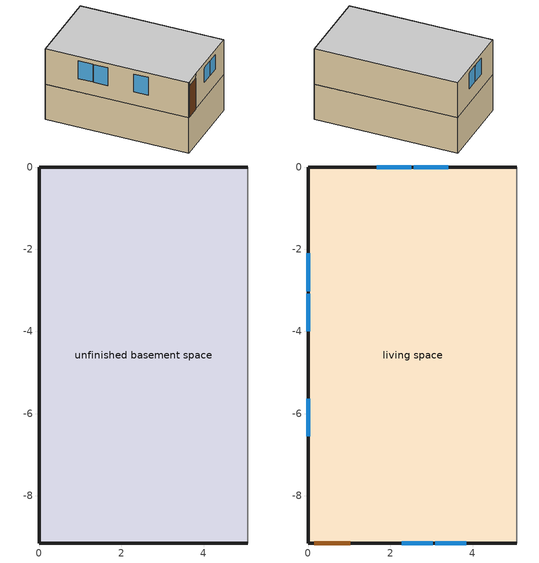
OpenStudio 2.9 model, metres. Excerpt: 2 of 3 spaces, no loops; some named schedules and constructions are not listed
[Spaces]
unfinished basement space
 floor foundation (FloorFndGrndUnfinB): 0,-9.14 0,0 5.08,0 5.08,-9.14 z-2.44
 wall foundation (WallFndGrndUnfinB): 5.08,0 0,0 0,-9.14 5.08,-9.14 z-2.44:0
 wall adiabatic (WallFndGrndUnfinB Reversed): 5.08,-9.14 5.08,0 z-2.44:0
 roof outside (FloorUnfinBInsFin): 5.08,-9.14 5.08,0 0,0 0,-9.14 z0
living space
 floor adiabatic (FloorUnfinBInsFin Reversed): 0,-9.14 0,0 5.08,0 5.08,-9.14 z0
 wall outside (WallExtInsFin): 5.08,0 0,0 0,-9.14 0.13,-9.14 1.05,-9.14 5.08,-9.14 z0:2.44
 wall adiabatic (WallIntFinUninsFin Reversed): 5.08,-9.14 5.08,0 z0:2.44
 window (WindowConstruction): 2.28,-9.14 3.03,-9.14 / 3.09,-9.14 3.85,-9.14 z1.13:2.13; 3.41,0 2.57,0 / 2.51,0 1.67,0 z1.02:2.13; 0,-2.1 0,-3.02 / 0,-3.08 0,-3.99 / 0,-5.64 0,-6.55 z0.91:2.13
 door (Door): 0.15,-9.14 1.02,-9.14 z0:2.13
 ceiling adiabatic (SurfaceTypeRoofAdiabatic Reversed): 5.08,-9.14 5.08,0 0,0 0,-9.14 z2.44
[Schedule:Day]
res occupants schedule allday1; res occupants schedule allday2; res occupants schedule allday3; res occupants schedule allday4; res occupants schedule allday5; res occupants schedule allday6; res occupants schedule allday7; res occupants schedule allday8; res occupants schedule allday9; res occupants schedule allday10; res occupants schedule allday11; res occupants schedule allday12: 7, 0, 1, 8, 0, 0.88, 9, 0, 0.41, 16, 0, 0.24, 17, 0, 0.29, 18, 0, 0.55, 21, 0, 0.9, 24, 0, 1
Window shading schedule allday1; Window shading schedule allday2; Window shading schedule allday3; Window shading schedule allday4; Window shading schedule allday5; Window shading schedule allday10; Window shading schedule allday11; Window shading schedule allday12; res shower schedule allday1; res shower schedule allday2; res shower schedule allday3; res shower schedule allday4; res bath schedule allday1; res bath schedule allday2; res bath schedule allday4; res bath schedule allday7; Schedule Day 9; Schedule Day 12; Schedule Day 13; Schedule Day 11; Schedule Day 16; res refrig schedule winter design; Schedule Day 17; res cw schedule allday1; res cw schedule allday3; res cw schedule allday6; Schedule Day 18; res cd electric schedule allday1; res cd electric schedule allday3; res cd electric schedule allday7; Schedule Day 19; res dw schedule allday1; res dw schedule allday3; res dw schedule allday4; res dw schedule allday6; res dw schedule allday7; Schedule Day 22; res range electric|false schedule winter design; Schedule Day 25; res lighting interior winter design; Schedule Day 30; res lighting exterior winter design; Schedule Day 33; res misc plug loads schedule winter design; Schedule Day 36; res extra refrig schedule winter design; Schedule Day 39; res freezer schedule winter design; Schedule Day 42; res pool heater electric schedule winter design; Schedule Day 49; res hot tub heater electric schedule winter design; Schedule Day 56; res well pump schedule winter design; Schedule Day 59; res gas fireplace schedule winter design; Schedule Day 62; res gas grill schedule winter design; Schedule Day 65; res gas lighting schedule winter design; res mv_1 dryer exhaust schedule allday1; res mv_1 dryer exhaust schedule allday3; res mv_1 dryer exhaust schedule allday6: 24, 0, 0
Window shading schedule allday6; Window shading schedule allday7; Window shading schedule allday8; Window shading schedule allday9; res refrig schedule summer design; res range electric|false schedule summer design; res lighting interior summer design; res lighting exterior summer design; res misc plug loads schedule summer design; res extra refrig schedule summer design; res freezer schedule summer design; res pool heater electric schedule summer design; res hot tub heater electric schedule summer design; res well pump schedule summer design; res gas fireplace schedule summer design; res gas grill schedule summer design; res gas lighting schedule summer design: 24, 0, 1
res shower schedule allday5: 8, 10, 0, 8, 20, 0.377174, 8, 30, 0.0942934, 8, 40, 0, 8, 50, 0.216508, 9, 0, 0.541269, 9, 10, 0.0541269, 16, 0, 0, 16, 10, 0.0573598, 16, 20, 0.573598, 24, 0, 0
res shower schedule allday6: 14, 40, 0, 14, 50, 0.116238, 15, 0, 0.232476, 24, 0, 0
res shower schedule allday7: 18, 20, 0, 18, 30, 0.73255, 18, 40, 0.219765, 18, 50, 0, 19, 0, 0.250551, 19, 50, 0, 20, 0, 0.061156, 20, 10, 0.385525, 20, 20, 0.134705, 24, 0, 0
res sink schedule allday1: 1, 0, 0, 1, 10, 0.0068334, 8, 0, 0, 8, 10, 0.0025625, 8, 50, 0, 9, 0, 0.0017084, 9, 10, 0.0217816, 9, 20, 0.0372178, 9, 30, 0.0260525, 9, 40, 0.157077, 9, 50, 0, 10, 0, 0.0129347, 10, 10, 0.147315, 10, 20, 0.114643, 10, 30, 0, 10, 40, 0.002349, 10, 50, 0.0651007, 11, 0, 0.0151922, 11, 10, 0.031269, 14, 20, 0, 14, 30, 0.0033557, 14, 50, 0, 15, 0, 0.0399329, 15, 50, 0, 16, 0, 0.0153447, 16, 10, 0.0251983, 16, 30, 0, 16, 40, 0.0045149, 16, 50, 0, 17, 0, 0.0013423, 17, 10, 0.100763, 17, 20, 0.0736425, 17, 30, 0, 17, 40, 0.019402, 18, 50, 0, 19, 0, 0.0222392, 19, 10, 0.0606467, 19, 50, 0, 20, 0, 0.0009152, 20, 20, 0, 20, 30, 0.0802318, 20, 40, 0.0009762, 22, 0, 0, 22, 10, 0.0337096, 22, 20, 0.214429, 22, 30, 0.219005, 22, 40, 0.0229713, 22, 50, 0, 23, 0, 0.0261135, 23, 50, 0, 24, 0, 0.0035082
res sink schedule allday2: 1, 10, 0, 1, 20, 0.0344112, 6, 20, 0, 6, 30, 0.0056132, 7, 30, 0, 7, 40, 0.0565894, 8, 10, 0, 8, 20, 0.050183, 8, 30, 0.0211104, 8, 40, 0.0749237, 9, 10, 0, 9, 20, 0.0319097, 9, 30, 0.142587, 9, 40, 0.0654058, 10, 0, 0, 10, 10, 0.0108298, 10, 30, 0, 10, 40, 0.0589994, 11, 10, 0, 11, 20, 0.0383466, 11, 50, 0, 12, 0, 0.0075046, 13, 20, 0, 13, 30, 0.0089384, 13, 40, 0.0023185, 13, 50, 0, 14, 0, 0.0155888, 14, 10, 0.0117755, 14, 20, 0.0862112, 15, 30, 0, 15, 40, 0.0053081, 16, 20, 0, 16, 30, 0.159335, 16, 40, 0.0342282, 17, 10, 0, 17, 20, 0.0480475, 17, 30, 0.0552777, 18, 10, 0, 18, 20, 0.0035387, 18, 30, 0.0638803, 19, 40, 0, 19, 50, 0.0015558, 21, 0, 0, 21, 10, 0.038499, 24, 0, 0
res sink schedule allday3: 1, 20, 0, 1, 30, 0.16629, 1, 40, 0.026388, 6, 20, 0, 6, 30, 0.0220866, 7, 0, 0, 7, 10, 0.0071385, 7, 20, 0.137401, 7, 30, 0, 7, 40, 0.0730323, 7, 50, 0.148017, 8, 0, 0.000183, 8, 10, 0, 8, 20, 0.0158023, 10, 50, 0, 11, 0, 0.0026541, 12, 0, 0, 12, 10, 0.124863, 12, 20, 0.0197376, 13, 10, 0, 13, 20, 0.0080232, 14, 20, 0, 14, 30, 0.0449358, 14, 50, 0, 15, 0, 0.028493, 16, 20, 0, 16, 30, 0.0614705, 17, 40, 0, 17, 50, 0.0177852, 18, 0, 0.0305674, 18, 50, 0, 19, 0, 0.0550641, 19, 30, 0, 19, 40, 0.0011592, 19, 50, 0, 20, 0, 0.0044539, 20, 10, 0, 20, 20, 0.0132703, 20, 30, 0.0014033, 20, 50, 0, 21, 0, 0.0050336, 22, 30, 0, 22, 40, 0.0047285, 23, 40, 0, 23, 50, 0.0222391, 24, 0, 0.0178463
res sink schedule allday4: 5, 20, 0, 5, 30, 0.0011287, 5, 50, 0, 6, 0, 0.0015253, 6, 50, 0, 7, 0, 0.0003661, 8, 50, 0, 9, 0, 0.0276999, 9, 30, 0, 9, 40, 0.0193716, 10, 40, 0, 10, 50, 0.0109518, 11, 10, 0, 11, 20, 0.0017694, 11, 30, 0, 11, 40, 0.0026541, 11, 50, 0.0156193, 13, 10, 0, 13, 20, 0.0053386, 15, 20, 0, 15, 30, 0.090421, 17, 30, 0, 17, 40, 0.0011592, 18, 40, 0, 18, 50, 0.0011287, 19, 10, 0, 19, 20, 0.0401464, 19, 30, 0.0563148, 20, 40, 0, 20, 50, 0.061623, 21, 10, 0, 21, 20, 0.0179988, 22, 0, 0, 22, 10, 0.0086333, 22, 20, 0, 22, 30, 0.0278828, 22, 40, 0.0203478, 23, 0, 0, 23, 10, 0.0073215, 23, 20, 0.0055827, 24, 0, 0
res sink schedule allday5: 0, 30, 0, 0, 40, 0.0150702, 5, 40, 0, 5, 50, 0.147285, 6, 10, 0, 6, 20, 0.0012203, 10, 0, 0, 10, 10, 0.142404, 10, 20, 0.0090909, 10, 50, 0, 11, 0, 0.0744356, 13, 0, 0, 13, 10, 0.0823367, 13, 20, 0.0032642, 14, 30, 0, 14, 40, 0.0018304, 14, 50, 0.0001525, 15, 0, 0.0266931, 15, 20, 0, 15, 30, 0.16205, 17, 10, 0, 17, 20, 0.0009457, 18, 0, 0, 18, 10, 0.0077486, 18, 50, 0, 19, 0, 0.0074741, 19, 40, 0, 19, 50, 0.000122, 20, 0, 0.0409396, 20, 30, 0, 20, 40, 0.0808419, 20, 50, 0.004881, 21, 0, 0.0665649, 21, 10, 0.0702563, 21, 30, 0, 21, 40, 0.0137279, 23, 30, 0, 23, 40, 0.0435326, 23, 50, 0.0486577, 24, 0, 0
res sink schedule allday6: 3, 40, 0, 3, 50, 0.0019219, 7, 10, 0, 7, 20, 0.0553386, 9, 0, 0, 9, 10, 0.119829, 9, 20, 0.105003, 9, 50, 0, 10, 0, 0.0084198, 10, 40, 0, 10, 50, 0.0277303, 11, 20, 0, 11, 30, 0.0368822, 14, 10, 0, 14, 20, 0.000183, 14, 30, 0, 14, 40, 0.0538438, 15, 0, 0, 15, 10, 0.0629957, 15, 50, 0, 16, 0, 0.0598231, 18, 20, 0, 18, 30, 0.016748, 18, 50, 0, 19, 0, 0.0356315, 19, 30, 0, 19, 40, 0.0230323, 19, 50, 0.0818792, 20, 0, 0, 20, 10, 0.0101892, 20, 20, 0.0269677, 20, 30, 0.220165, 21, 30, 0, 21, 50, 0.0195546, 23, 0, 0, 23, 10, 0.033557, 24, 0, 0
res sink schedule allday7: 1, 20, 0, 1, 30, 0.0185784, 4, 20, 0, 4, 30, 0.189323, 6, 0, 0, 6, 10, 0.0178157, 6, 20, 0, 6, 30, 0.0470103, 6, 40, 0.0250763, 7, 0, 0, 7, 10, 0.0503356, 7, 20, 0.0179683, 7, 30, 0, 7, 40, 0.0139109, 7, 50, 0.193655, 8, 0, 0.180384, 8, 10, 0.0017999, 8, 20, 0, 8, 30, 0.0228798, 8, 40, 0.0464308, 9, 30, 0, 9, 40, 0.0057352, 10, 10, 0, 10, 20, 0.0249237, 10, 40, 0, 10, 50, 0.0235509, 11, 0, 0.000122, 11, 50, 0, 12, 0, 0.007291, 12, 10, 0, 12, 20, 0.0103722, 12, 30, 0, 12, 40, 0.0598841, 12, 50, 0.0422819, 13, 10, 0, 13, 20, 0.110281, 15, 30, 0, 15, 40, 0.0008237, 16, 0, 0, 16, 10, 0.033313, 16, 20, 0.0197071, 16, 30, 0, 16, 40, 0.0083893, 19, 0, 0, 19, 10, 0.0894448, 19, 20, 0.0353569, 20, 0, 0, 20, 10, 0.0085723, 20, 30, 0, 20, 40, 0.064216, 21, 0, 0, 21, 10, 0.0295302, 21, 30, 0, 21, 40, 0.01446, 24, 0, 0
res bath schedule allday3: 23, 50, 0, 24, 0, 0.352706
res bath schedule allday5: 18, 0, 0, 18, 10, 0.1922, 18, 20, 0.320333, 24, 0, 0
res bath schedule allday6: 11, 20, 0, 11, 30, 0.231838, 11, 40, 0.0579595, 20, 40, 0, 20, 50, 0.415919, 24, 0, 0
res hot water distribution schedule allday1; res hot water distribution schedule allday2; res hot water distribution schedule allday3; res hot water distribution schedule allday4; res hot water distribution schedule allday5; res hot water distribution schedule allday6; res hot water distribution schedule allday7; res hot water distribution schedule allday8; res hot water distribution schedule allday9; res hot water distribution schedule allday10; res hot water distribution schedule allday11; res hot water distribution schedule allday12: 1, 0, 0.078424, 2, 0, 0.0392749, 4, 0, 0.00981873, 5, 0, 0.0392749, 6, 0, 0.274547, 7, 0, 0.941213, 8, 0, 1, 9, 0, 0.960725, 10, 0, 0.843152, 11, 0, 0.764728, 12, 0, 0.60788, 13, 0, 0.529456, 15, 0, 0.470544, 16, 0, 0.411757, 17, 0, 0.548968, 18, 0, 0.725453, 19, 0, 0.86279, 20, 0, 0.823515, 21, 0, 0.745091, 22, 0, 0.60788, 23, 0, 0.529456, 24, 0, 0.294058
res heating setpoint weekday1; res heating setpoint weekday2; res heating setpoint weekday3; res heating setpoint weekday4; res heating setpoint weekday5; res heating setpoint weekday6; res heating setpoint weekday7; res heating setpoint weekday8; res heating setpoint weekday9; res heating setpoint weekday10; res heating setpoint weekday11; res heating setpoint weekday12: 7, 0, 20.5556, 9, 0, 21.6667, 17, 0, 20.5556, 22, 0, 21.6667, 24, 0, 20.5556
res heating setpoint weekend1; res heating setpoint weekend2; res heating setpoint weekend3; res heating setpoint weekend4; res heating setpoint weekend5; res heating setpoint weekend6; res heating setpoint weekend7; res heating setpoint weekend8; res heating setpoint weekend9; res heating setpoint weekend10; res heating setpoint weekend11; res heating setpoint weekend12: 1, 0, 22.2222, 7, 0, 20.5556, 9, 0, 21.6667, 17, 0, 20.5556, 22, 0, 21.6667, 24, 0, 20.5556
res heating setpoint winter design; res cooling setpoint winter design: 24, 0, 21.1111
res heating setpoint summer design; res cooling setpoint summer design: 24, 0, 23.8889
res cooling setpoint allday1; res cooling setpoint allday2; res cooling setpoint allday3; res cooling setpoint allday4; res cooling setpoint allday5; res cooling setpoint allday6; res cooling setpoint allday7; res cooling setpoint allday8; res cooling setpoint allday9; res cooling setpoint allday10; res cooling setpoint allday11; res cooling setpoint allday12: 1, 0, 26.1111, 2, 0, 26.1111, 3, 0, 26.1111, 4, 0, 26.1111, 5, 0, 26.1111, 6, 0, 26.1111, 7, 0, 26.1111, 8, 0, 21.6667, 9, 0, 21.6667, 10, 0, 21.1111, 11, 0, 21.1111, 12, 0, 21.1111, 13, 0, 21.1111, 14, 0, 21.1111, 15, 0, 21.1111, 16, 0, 21.1111, 17, 0, 21.1111, 18, 0, 21.6667, 19, 0, 21.6667, 20, 0, 21.6667, 21, 0, 21.6667, 22, 0, 21.6667, 23, 0, 26.1111, 24, 0, 26.1111
res ceil fan schedule allday1; res ceil fan schedule allday2; res ceil fan schedule allday3; res ceil fan schedule allday4; res ceil fan schedule allday5; res ceil fan schedule allday6; res ceil fan schedule allday7; res ceil fan schedule allday8; res ceil fan schedule allday9; res ceil fan schedule allday10; res ceil fan schedule allday11; res ceil fan schedule allday12: 9, 0, 0, 17, 0, 1, 24, 0, 0
res ceil fan benchmark|living space schedule allday1; res ceil fan benchmark|living space schedule allday12; res misc plug loads schedule allday1; res misc plug loads schedule allday12: 1, 0, 0.559347, 3, 0, 0.517396, 4, 0, 0.503412, 5, 0, 0.461461, 6, 0, 0.503412, 7, 0, 0.601298, 8, 0, 0.657232, 9, 0, 0.475445, 10, 0, 0.321624, 11, 0, 0.335608, 12, 0, 0.349592, 13, 0, 0.335608, 14, 0, 0.391543, 15, 0, 0.433494, 16, 0, 0.447477, 17, 0, 0.545363, 18, 0, 0.741134, 19, 0, 0.880971, 20, 0, 0.936905, 21, 0, 0.99284, 22, 0, 0.964873, 23, 0, 0.825036, 24, 0, 0.699183
res ceil fan benchmark|living space schedule allday2; res misc plug loads schedule allday2: 1, 0, 0.56338, 3, 0, 0.521127, 4, 0, 0.507042, 5, 0, 0.464789, 6, 0, 0.507042, 7, 0, 0.605634, 8, 0, 0.661972, 9, 0, 0.478873, 10, 0, 0.323944, 11, 0, 0.338028, 12, 0, 0.352113, 13, 0, 0.338028, 14, 0, 0.394366, 15, 0, 0.43662, 16, 0, 0.450704, 17, 0, 0.549296, 18, 0, 0.746479, 19, 0, 0.887324, 20, 0, 0.943662, 21, 0, 1, 22, 0, 0.971831, 23, 0, 0.830986, 24, 0, 0.704225
res ceil fan benchmark|living space schedule allday3; res ceil fan benchmark|living space schedule allday5; res misc plug loads schedule allday3; res misc plug loads schedule allday5: 1, 0, 0.445057, 3, 0, 0.411678, 4, 0, 0.400551, 5, 0, 0.367172, 6, 0, 0.400551, 7, 0, 0.478436, 8, 0, 0.522942, 9, 0, 0.378298, 10, 0, 0.255908, 11, 0, 0.267034, 12, 0, 0.278161, 13, 0, 0.267034, 14, 0, 0.31154, 15, 0, 0.344919, 16, 0, 0.356046, 17, 0, 0.433931, 18, 0, 0.5897, 19, 0, 0.700965, 20, 0, 0.74547, 21, 0, 0.789976, 22, 0, 0.767723, 23, 0, 0.656459, 24, 0, 0.556321
res ceil fan benchmark|living space schedule allday4; res misc plug loads schedule allday4: 1, 0, 0.443264, 3, 0, 0.410019, 4, 0, 0.398938, 5, 0, 0.365693, 6, 0, 0.398938, 7, 0, 0.476509, 8, 0, 0.520835, 9, 0, 0.376775, 10, 0, 0.254877, 11, 0, 0.265959, 12, 0, 0.27704, 13, 0, 0.265959, 14, 0, 0.310285, 15, 0, 0.34353, 16, 0, 0.354611, 17, 0, 0.432183, 18, 0, 0.587325, 19, 0, 0.698141, 20, 0, 0.742468, 21, 0, 0.786794, 22, 0, 0.764631, 23, 0, 0.653815, 24, 0, 0.55408
res ceil fan benchmark|living space schedule allday6; res ceil fan benchmark|living space schedule allday9; res misc plug loads schedule allday6; res misc plug loads schedule allday9: 1, 0, 0.370657, 3, 0, 0.342857, 4, 0, 0.333591, 5, 0, 0.305792, 6, 0, 0.333591, 7, 0, 0.398456, 8, 0, 0.435522, 9, 0, 0.315058, 10, 0, 0.213128, 11, 0, 0.222394, 12, 0, 0.23166, 13, 0, 0.222394, 14, 0, 0.25946, 15, 0, 0.287259, 16, 0, 0.296525, 17, 0, 0.36139, 18, 0, 0.49112, 19, 0, 0.583784, 20, 0, 0.62085, 21, 0, 0.657916, 22, 0, 0.639383, 23, 0, 0.546719, 24, 0, 0.463321
res ceil fan benchmark|living space schedule allday7; res ceil fan benchmark|living space schedule allday8; res misc plug loads schedule allday7; res misc plug loads schedule allday8: 1, 0, 0.367968, 3, 0, 0.34037, 4, 0, 0.331171, 5, 0, 0.303573, 6, 0, 0.331171, 7, 0, 0.395565, 8, 0, 0.432362, 9, 0, 0.312772, 10, 0, 0.211581, 11, 0, 0.220781, 12, 0, 0.22998, 13, 0, 0.220781, 14, 0, 0.257577, 15, 0, 0.285175, 16, 0, 0.294374, 17, 0, 0.358768, 18, 0, 0.487557, 19, 0, 0.579549, 20, 0, 0.616346, 21, 0, 0.653142, 22, 0, 0.634744, 23, 0, 0.542752, 24, 0, 0.459959
res ceil fan benchmark|living space schedule allday10; res misc plug loads schedule allday10: 1, 0, 0.443712, 3, 0, 0.410434, 4, 0, 0.399341, 5, 0, 0.366063, 6, 0, 0.399341, 7, 0, 0.476991, 8, 0, 0.521362, 9, 0, 0.377156, 10, 0, 0.255135, 11, 0, 0.266227, 12, 0, 0.27732, 13, 0, 0.266227, 14, 0, 0.310599, 15, 0, 0.343877, 16, 0, 0.35497, 17, 0, 0.43262, 18, 0, 0.587919, 19, 0, 0.698847, 20, 0, 0.743218, 21, 0, 0.787589, 22, 0, 0.765404, 23, 0, 0.654476, 24, 0, 0.55464
res ceil fan benchmark|living space schedule allday11; res misc plug loads schedule allday11: 1, 0, 0.442368, 3, 0, 0.40919, 4, 0, 0.398131, 5, 0, 0.364953, 6, 0, 0.398131, 7, 0, 0.475545, 8, 0, 0.519782, 9, 0, 0.376013, 10, 0, 0.254361, 11, 0, 0.265421, 12, 0, 0.27648, 13, 0, 0.265421, 14, 0, 0.309657, 15, 0, 0.342835, 16, 0, 0.353894, 17, 0, 0.431309, 18, 0, 0.586137, 19, 0, 0.696729, 20, 0, 0.740966, 21, 0, 0.785203, 22, 0, 0.763084, 23, 0, 0.652493, 24, 0, 0.55296
res refrig schedule allday1; res refrig schedule allday12; res extra refrig schedule allday1; res extra refrig schedule allday12; res freezer schedule allday1; res freezer schedule allday12: 1, 0, 0.610949, 2, 0, 0.595675, 3, 0, 0.580401, 4, 0, 0.565128, 6, 0, 0.549854, 7, 0, 0.580401, 8, 0, 0.610949, 10, 0, 0.626223, 12, 0, 0.610949, 15, 0, 0.641496, 16, 0, 0.626223, 17, 0, 0.672044, 18, 0, 0.733139, 19, 0, 0.763686, 20, 0, 0.733139, 21, 0, 0.717865, 22, 0, 0.702591, 23, 0, 0.672044, 24, 0, 0.626223
res refrig schedule allday2; res extra refrig schedule allday2; res freezer schedule allday2: 1, 0, 0.609489, 2, 0, 0.594252, 3, 0, 0.579015, 4, 0, 0.563777, 6, 0, 0.54854, 7, 0, 0.579015, 8, 0, 0.609489, 10, 0, 0.624726, 12, 0, 0.609489, 15, 0, 0.639964, 16, 0, 0.624726, 17, 0, 0.670438, 18, 0, 0.731387, 19, 0, 0.761861, 20, 0, 0.731387, 21, 0, 0.71615, 22, 0, 0.700912, 23, 0, 0.670438, 24, 0, 0.624726
res refrig schedule allday3; res refrig schedule allday4; res refrig schedule allday5; res extra refrig schedule allday3; res extra refrig schedule allday4; res extra refrig schedule allday5; res freezer schedule allday3; res freezer schedule allday4; res freezer schedule allday5: 1, 0, 0.791241, 2, 0, 0.77146, 3, 0, 0.751679, 4, 0, 0.731898, 6, 0, 0.712117, 7, 0, 0.751679, 8, 0, 0.791241, 10, 0, 0.811022, 12, 0, 0.791241, 15, 0, 0.830803, 16, 0, 0.811022, 17, 0, 0.870365, 18, 0, 0.949489, 19, 0, 0.989051, 20, 0, 0.949489, 21, 0, 0.929708, 22, 0, 0.909927, 23, 0, 0.870365, 24, 0, 0.811022
res refrig schedule allday6; res refrig schedule allday7; res refrig schedule allday8; res refrig schedule allday9; res extra refrig schedule allday6; res extra refrig schedule allday7; res extra refrig schedule allday8; res extra refrig schedule allday9; res freezer schedule allday6; res freezer schedule allday7; res freezer schedule allday8; res freezer schedule allday9: 1, 0, 0.8, 2, 0, 0.78, 3, 0, 0.76, 4, 0, 0.74, 6, 0, 0.72, 7, 0, 0.76, 8, 0, 0.8, 10, 0, 0.82, 12, 0, 0.8, 15, 0, 0.84, 16, 0, 0.82, 17, 0, 0.88, 18, 0, 0.96, 19, 0, 1, 20, 0, 0.96, 21, 0, 0.94, 22, 0, 0.92, 23, 0, 0.88, 24, 0, 0.82
res refrig schedule allday10; res extra refrig schedule allday10; res freezer schedule allday10: 1, 0, 0.679562, 2, 0, 0.662573, 3, 0, 0.645584, 4, 0, 0.628595, 6, 0, 0.611606, 7, 0, 0.645584, 8, 0, 0.679562, 10, 0, 0.696551, 12, 0, 0.679562, 15, 0, 0.71354, 16, 0, 0.696551, 17, 0, 0.747518, 18, 0, 0.815474, 19, 0, 0.849453, 20, 0, 0.815474, 21, 0, 0.798485, 22, 0, 0.781496, 23, 0, 0.747518, 24, 0, 0.696551
res refrig schedule allday11; res extra refrig schedule allday11; res freezer schedule allday11: 1, 0, 0.675182, 2, 0, 0.658303, 3, 0, 0.641423, 4, 0, 0.624544, 6, 0, 0.607664, 7, 0, 0.641423, 8, 0, 0.675182, 10, 0, 0.692062, 12, 0, 0.675182, 15, 0, 0.708942, 16, 0, 0.692062, 17, 0, 0.742701, 18, 0, 0.810219, 19, 0, 0.843978, 20, 0, 0.810219, 21, 0, 0.793339, 22, 0, 0.77646, 23, 0, 0.742701, 24, 0, 0.692062
res cw schedule allday2: 10, 20, 0, 10, 30, 0.0199397, 24, 0, 0
res cw schedule allday4: 7, 30, 0, 7, 40, 0.026392, 8, 40, 0, 8, 50, 0.050191, 11, 40, 0, 11, 50, 0.0707337, 12, 0, 0.048804, 24, 0, 0
res cw schedule allday5: 22, 30, 0, 22, 40, 0.0515578, 23, 50, 0, 24, 0, 0.0385126
res cw schedule allday7: 23, 30, 0, 23, 40, 0.10997, 23, 50, 0.0353166, 24, 0, 0
res cd electric schedule allday2: 11, 20, 0, 11, 30, 0.0199397, 24, 0, 0
res cd electric schedule allday4: 8, 30, 0, 8, 40, 0.026392, 9, 40, 0, 9, 50, 0.050191, 12, 40, 0, 12, 50, 0.0707337, 13, 0, 0.048804, 24, 0, 0
res cd electric schedule allday5: 23, 30, 0, 23, 40, 0.0515578, 24, 0, 0
res cd electric schedule allday6: 0, 50, 0, 1, 0, 0.0385126, 24, 0, 0
res dw schedule allday2: 17, 50, 0, 18, 0, 0.0671464, 18, 10, 0.100612, 18, 20, 0.0695934, 18, 30, 0.101619, 24, 0, 0
res dw schedule allday5: 20, 0, 0, 20, 10, 0.054624, 20, 20, 0.0652033, 20, 30, 0.0777258, 20, 40, 0.0783736, 20, 50, 0.12814, 21, 0, 0.0406981, 21, 10, 0.0484347, 21, 20, 0.0775819, 21, 30, 0.081756, 24, 0, 0
res range electric|false schedule allday1; res range electric|false schedule allday2; res range electric|false schedule allday12: 2, 0, 0.0466667, 4, 0, 0.0266667, 5, 0, 0.0466667, 6, 0, 0.0733333, 7, 0, 0.166667, 8, 0, 0.28, 9, 0, 0.306667, 10, 0, 0.32, 11, 0, 0.28, 12, 0, 0.333333, 13, 0, 0.38, 14, 0, 0.306667, 15, 0, 0.38, 16, 0, 0.293333, 17, 0, 0.613333, 18, 0, 1, 19, 0, 0.78, 20, 0, 0.4, 21, 0, 0.233333, 22, 0, 0.166667, 23, 0, 0.106667, 24, 0, 0.0733333
res range electric|false schedule allday3; res range electric|false schedule allday5: 2, 0, 0.0421574, 4, 0, 0.0240899, 5, 0, 0.0421574, 6, 0, 0.0662473, 7, 0, 0.150562, 8, 0, 0.252944, 9, 0, 0.277034, 10, 0, 0.289079, 11, 0, 0.252944, 12, 0, 0.301124, 13, 0, 0.343282, 14, 0, 0.277034, 15, 0, 0.343282, 16, 0, 0.264989, 17, 0, 0.554069, 18, 0, 0.903373, 19, 0, 0.704631, 20, 0, 0.361349, 21, 0, 0.210787, 22, 0, 0.150562, 23, 0, 0.0963598, 24, 0, 0.0662473
res range electric|false schedule allday4: 2, 0, 0.0419872, 4, 0, 0.0239927, 5, 0, 0.0419872, 6, 0, 0.0659799, 7, 0, 0.149954, 8, 0, 0.251923, 9, 0, 0.275916, 10, 0, 0.287912, 11, 0, 0.251923, 12, 0, 0.299909, 13, 0, 0.341896, 14, 0, 0.275916, 15, 0, 0.341896, 16, 0, 0.26392, 17, 0, 0.551832, 18, 0, 0.899727, 19, 0, 0.701787, 20, 0, 0.359891, 21, 0, 0.209936, 22, 0, 0.149954, 23, 0, 0.0959708, 24, 0, 0.0659799
res range electric|false schedule allday6; res range electric|false schedule allday9: 2, 0, 0.0378608, 4, 0, 0.0216348, 5, 0, 0.0378608, 6, 0, 0.0594956, 7, 0, 0.135217, 8, 0, 0.227165, 9, 0, 0.2488, 10, 0, 0.259617, 11, 0, 0.227165, 12, 0, 0.270435, 13, 0, 0.308295, 14, 0, 0.2488, 15, 0, 0.308295, 16, 0, 0.237982, 17, 0, 0.4976, 18, 0, 0.811304, 19, 0, 0.632817, 20, 0, 0.324521, 21, 0, 0.189304, 22, 0, 0.135217, 23, 0, 0.086539, 24, 0, 0.0594956
res range electric|false schedule allday7; res range electric|false schedule allday8: 2, 0, 0.0381161, 4, 0, 0.0217806, 5, 0, 0.0381161, 6, 0, 0.0598967, 7, 0, 0.136129, 8, 0, 0.228696, 9, 0, 0.250477, 10, 0, 0.261367, 11, 0, 0.228696, 12, 0, 0.272258, 13, 0, 0.310374, 14, 0, 0.250477, 15, 0, 0.310374, 16, 0, 0.239587, 17, 0, 0.500954, 18, 0, 0.816773, 19, 0, 0.637083, 20, 0, 0.326709, 21, 0, 0.19058, 22, 0, 0.136129, 23, 0, 0.0871225, 24, 0, 0.0598967
res range electric|false schedule allday10; res range electric|false schedule allday11: 2, 0, 0.0461562, 4, 0, 0.026375, 5, 0, 0.0461562, 6, 0, 0.0725311, 7, 0, 0.164844, 8, 0, 0.276937, 9, 0, 0.303312, 10, 0, 0.3165, 11, 0, 0.276937, 12, 0, 0.329687, 13, 0, 0.375843, 14, 0, 0.303312, 15, 0, 0.375843, 16, 0, 0.290125, 17, 0, 0.606624, 18, 0, 0.989061, 19, 0, 0.771468, 20, 0, 0.395624, 21, 0, 0.230781, 22, 0, 0.164844, 23, 0, 0.1055, 24, 0, 0.0725311
res lighting interior allday1; res lighting exterior allday1: 1, 0, 0.122772, 2, 0, 0.0736634, 4, 0, 0.0491089, 5, 0, 0.0545981, 6, 0, 0.149811, 7, 0, 0.351714, 8, 0, 0.445085, 9, 0, 0.473001, 10, 0, 0.486212, 11, 0, 0.472992, 12, 0, 0.454676, 13, 0, 0.441457, 14, 0, 0.437566, 15, 0, 0.45029, 16, 0, 0.515909, 17, 0, 0.660658, 18, 0, 0.867641, 19, 0, 1, 20, 0, 0.936751, 21, 0, 0.738197, 22, 0, 0.560277, 23, 0, 0.494569, 24, 0, 0.247254
res lighting interior allday2; res lighting exterior allday2: 1, 0, 0.122772, 2, 0, 0.0736634, 4, 0, 0.0491089, 5, 0, 0.0543173, 6, 0, 0.14841, 7, 0, 0.348427, 8, 0, 0.440925, 9, 0, 0.46631, 10, 0, 0.477128, 11, 0, 0.464031, 12, 0, 0.445887, 13, 0, 0.432791, 14, 0, 0.428937, 15, 0, 0.434537, 16, 0, 0.468372, 17, 0, 0.559518, 18, 0, 0.729458, 19, 0, 0.911646, 20, 0, 0.970601, 21, 0, 0.853632, 22, 0, 0.661515, 23, 0, 0.574998, 24, 0, 0.247254
res lighting interior allday3; res lighting exterior allday3: 1, 0, 0.122772, 2, 0, 0.0736634, 4, 0, 0.0491089, 5, 0, 0.0535501, 6, 0, 0.144585, 7, 0, 0.339445, 8, 0, 0.429559, 9, 0, 0.448248, 10, 0, 0.452746, 11, 0, 0.439988, 12, 0, 0.422311, 13, 0, 0.409552, 14, 0, 0.405798, 15, 0, 0.408223, 16, 0, 0.425488, 17, 0, 0.47927, 18, 0, 0.600685, 19, 0, 0.776433, 20, 0, 0.912072, 21, 0, 0.90273, 22, 0, 0.756283, 23, 0, 0.473626, 24, 0, 0.247254
res lighting interior allday4; res lighting exterior allday4: 1, 0, 0.122772, 2, 0, 0.0736634, 4, 0, 0.0491089, 5, 0, 0.052502, 6, 0, 0.139359, 7, 0, 0.327176, 8, 0, 0.414033, 9, 0, 0.424093, 10, 0, 0.420474, 11, 0, 0.408177, 12, 0, 0.391139, 13, 0, 0.378841, 14, 0, 0.375223, 15, 0, 0.375077, 16, 0, 0.376923, 17, 0, 0.385856, 18, 0, 0.418174, 19, 0, 0.50081, 20, 0, 0.645234, 21, 0, 0.80339, 22, 0, 0.876384, 23, 0, 0.583626, 24, 0, 0.247254
res lighting interior allday5; res lighting exterior allday5: 1, 0, 0.122772, 2, 0, 0.0736634, 4, 0, 0.0491089, 5, 0, 0.051454, 6, 0, 0.134133, 7, 0, 0.314907, 8, 0, 0.398507, 9, 0, 0.400534, 10, 0, 0.389395, 11, 0, 0.377559, 12, 0, 0.36116, 13, 0, 0.349323, 14, 0, 0.34584, 15, 0, 0.34562, 16, 0, 0.346687, 17, 0, 0.35193, 18, 0, 0.37181, 19, 0, 0.427007, 20, 0, 0.536775, 21, 0, 0.685586, 22, 0, 0.803683, 23, 0, 0.576732, 24, 0, 0.247254
res lighting interior allday6; res lighting exterior allday6: 1, 0, 0.122772, 2, 0, 0.0736634, 4, 0, 0.0491089, 5, 0, 0.0506868, 6, 0, 0.130307, 7, 0, 0.305925, 8, 0, 0.387141, 9, 0, 0.383665, 10, 0, 0.3674, 11, 0, 0.355901, 12, 0, 0.33997, 13, 0, 0.328471, 14, 0, 0.325087, 15, 0, 0.324862, 16, 0, 0.325739, 17, 0, 0.329816, 18, 0, 0.344932, 19, 0, 0.387205, 20, 0, 0.474857, 21, 0, 0.604964, 22, 0, 0.731069, 23, 0, 0.55471, 24, 0, 0.247254
res lighting interior allday7; res lighting exterior allday7: 1, 0, 0.122772, 2, 0, 0.0736634, 4, 0, 0.0491089, 5, 0, 0.050406, 6, 0, 0.128907, 7, 0, 0.302638, 8, 0, 0.38298, 9, 0, 0.377571, 10, 0, 0.359509, 11, 0, 0.348134, 12, 0, 0.332374, 13, 0, 0.320998, 14, 0, 0.317651, 15, 0, 0.317435, 16, 0, 0.31835, 17, 0, 0.322577, 18, 0, 0.338141, 19, 0, 0.381352, 20, 0, 0.470252, 21, 0, 0.601014, 22, 0, 0.7261, 23, 0, 0.551301, 24, 0, 0.247254
res lighting interior allday8; res lighting exterior allday8: 1, 0, 0.122772, 2, 0, 0.0736634, 4, 0, 0.0491089, 5, 0, 0.0506868, 6, 0, 0.130307, 7, 0, 0.305925, 8, 0, 0.387141, 9, 0, 0.383665, 10, 0, 0.3674, 11, 0, 0.355901, 12, 0, 0.33997, 13, 0, 0.328471, 14, 0, 0.325087, 15, 0, 0.324921, 16, 0, 0.326307, 17, 0, 0.332813, 18, 0, 0.356393, 19, 0, 0.418827, 20, 0, 0.536651, 21, 0, 0.686391, 22, 0, 0.79243, 23, 0, 0.563873, 24, 0, 0.247254
res lighting interior allday9; res lighting exterior allday9: 1, 0, 0.122772, 2, 0, 0.0736634, 4, 0, 0.0491089, 5, 0, 0.051454, 6, 0, 0.134133, 7, 0, 0.314907, 8, 0, 0.398507, 9, 0, 0.400534, 10, 0, 0.389395, 11, 0, 0.377559, 12, 0, 0.36116, 13, 0, 0.349323, 14, 0, 0.34584, 15, 0, 0.346008, 16, 0, 0.349918, 17, 0, 0.366191, 18, 0, 0.416962, 19, 0, 0.527652, 20, 0, 0.68826, 21, 0, 0.821727, 22, 0, 0.834083, 23, 0, 0.541068, 24, 0, 0.247254
res lighting interior allday10; res lighting exterior allday10: 1, 0, 0.122772, 2, 0, 0.0736634, 4, 0, 0.0491089, 5, 0, 0.052502, 6, 0, 0.139359, 7, 0, 0.327176, 8, 0, 0.414033, 9, 0, 0.424093, 10, 0, 0.420474, 11, 0, 0.408177, 12, 0, 0.391139, 13, 0, 0.378841, 14, 0, 0.375223, 15, 0, 0.376679, 16, 0, 0.388803, 17, 0, 0.430436, 18, 0, 0.534017, 19, 0, 0.702373, 20, 0, 0.859225, 21, 0, 0.88974, 22, 0, 0.768263, 23, 0, 0.479349, 24, 0, 0.247254
res lighting interior allday11; res lighting exterior allday11: 1, 0, 0.122772, 2, 0, 0.0736634, 4, 0, 0.0491089, 5, 0, 0.0535501, 6, 0, 0.144585, 7, 0, 0.339445, 8, 0, 0.429559, 9, 0, 0.448248, 10, 0, 0.452746, 11, 0, 0.439988, 12, 0, 0.422311, 13, 0, 0.409552, 14, 0, 0.405798, 15, 0, 0.426066, 16, 0, 0.512914, 17, 0, 0.669713, 18, 0, 0.859466, 19, 0, 0.950565, 20, 0, 0.862878, 21, 0, 0.6737, 22, 0, 0.515357, 23, 0, 0.458133, 24, 0, 0.247254
res lighting interior allday12; res lighting exterior allday12: 1, 0, 0.122772, 2, 0, 0.0736634, 4, 0, 0.0491089, 5, 0, 0.0543173, 6, 0, 0.14841, 7, 0, 0.348427, 8, 0, 0.440925, 9, 0, 0.46631, 10, 0, 0.477128, 11, 0, 0.464031, 12, 0, 0.445887, 13, 0, 0.432791, 14, 0, 0.428937, 15, 0, 0.452218, 16, 0, 0.553376, 17, 0, 0.732276, 18, 0, 0.930117, 19, 0, 0.99082, 20, 0, 0.856461, 21, 0, 0.649605, 22, 0, 0.506042, 23, 0, 0.459826, 24, 0, 0.247254
res pool heater electric schedule allday1; res pool heater electric schedule allday3; res pool heater electric schedule allday5; res pool heater electric schedule allday10; res pool heater electric schedule allday12: 3, 0, 0.0187551, 4, 0, 0.0250068, 5, 0, 0.0500136, 6, 0, 0.0937755, 7, 0, 0.162544, 8, 0, 0.275075, 9, 0, 0.525143, 10, 0, 0.756455, 11, 0, 0.793966, 12, 0, 0.756455, 13, 0, 0.750204, 14, 0, 0.562653, 15, 0, 0.468877, 16, 0, 0.381354, 17, 0, 0.231313, 18, 0, 0.143789, 19, 0, 0.0812721, 20, 0, 0.0500136, 21, 0, 0.0250068, 24, 0, 0.0187551
res pool heater electric schedule allday2: 3, 0, 0.0188976, 4, 0, 0.0251969, 5, 0, 0.0503937, 6, 0, 0.0944882, 7, 0, 0.16378, 8, 0, 0.277165, 9, 0, 0.529134, 10, 0, 0.762205, 11, 0, 0.8, 12, 0, 0.762205, 13, 0, 0.755906, 14, 0, 0.566929, 15, 0, 0.472441, 16, 0, 0.384252, 17, 0, 0.233071, 18, 0, 0.144882, 19, 0, 0.0818898, 20, 0, 0.0503937, 21, 0, 0.0251969, 24, 0, 0.0188976
res pool heater electric schedule allday4; res pool heater electric schedule allday11: 3, 0, 0.0186329, 4, 0, 0.0248439, 5, 0, 0.0496878, 6, 0, 0.0931645, 7, 0, 0.161485, 8, 0, 0.273283, 9, 0, 0.521721, 10, 0, 0.751527, 11, 0, 0.788793, 12, 0, 0.751527, 13, 0, 0.745316, 14, 0, 0.558987, 15, 0, 0.465823, 16, 0, 0.378869, 17, 0, 0.229806, 18, 0, 0.142852, 19, 0, 0.0807426, 20, 0, 0.0496878, 21, 0, 0.0248439, 24, 0, 0.0186329
res pool heater electric schedule allday6; res pool heater electric schedule allday9: 3, 0, 0.023622, 4, 0, 0.0314961, 5, 0, 0.0629921, 6, 0, 0.11811, 7, 0, 0.204724, 8, 0, 0.346457, 9, 0, 0.661417, 10, 0, 0.952756, 11, 0, 1, 12, 0, 0.952756, 13, 0, 0.944882, 14, 0, 0.708661, 15, 0, 0.590551, 16, 0, 0.480315, 17, 0, 0.291339, 18, 0, 0.181102, 19, 0, 0.102362, 20, 0, 0.0629921, 21, 0, 0.0314961, 24, 0, 0.023622
res pool heater electric schedule allday7; res pool heater electric schedule allday8: 3, 0, 0.0235813, 4, 0, 0.0314418, 5, 0, 0.0628835, 6, 0, 0.117907, 7, 0, 0.204371, 8, 0, 0.345859, 9, 0, 0.660277, 10, 0, 0.951113, 11, 0, 0.998276, 12, 0, 0.951113, 13, 0, 0.943253, 14, 0, 0.70744, 15, 0, 0.589533, 16, 0, 0.479487, 17, 0, 0.290836, 18, 0, 0.18079, 19, 0, 0.102186, 20, 0, 0.0628835, 21, 0, 0.0314418, 24, 0, 0.0235813
res hot tub heater electric schedule allday1; res hot tub heater electric schedule allday3; res hot tub heater electric schedule allday5; res hot tub heater electric schedule allday10; res hot tub heater electric schedule allday12: 1, 0, 0.151232, 2, 0, 0.182738, 3, 0, 0.151232, 4, 0, 0.182738, 5, 0, 0.296162, 6, 0, 0.422188, 7, 0, 0.359175, 9, 0, 0.151232, 10, 0, 0.119725, 11, 0, 0.0945197, 14, 0, 0.0882184, 15, 0, 0.151232, 16, 0, 0.365476, 17, 0, 0.793966, 18, 0, 0.76876, 19, 0, 0.428489, 20, 0, 0.38438, 21, 0, 0.321367, 22, 0, 0.270956, 24, 0, 0.151232
res hot tub heater electric schedule allday2: 1, 0, 0.152381, 2, 0, 0.184127, 3, 0, 0.152381, 4, 0, 0.184127, 5, 0, 0.298413, 6, 0, 0.425397, 7, 0, 0.361905, 9, 0, 0.152381, 10, 0, 0.120635, 11, 0, 0.0952381, 14, 0, 0.0888889, 15, 0, 0.152381, 16, 0, 0.368254, 17, 0, 0.8, 18, 0, 0.774603, 19, 0, 0.431746, 20, 0, 0.387302, 21, 0, 0.32381, 22, 0, 0.273016, 24, 0, 0.152381
res hot tub heater electric schedule allday4; res hot tub heater electric schedule allday11: 1, 0, 0.150246, 2, 0, 0.181548, 3, 0, 0.150246, 4, 0, 0.181548, 5, 0, 0.294232, 6, 0, 0.419438, 7, 0, 0.356835, 9, 0, 0.150246, 10, 0, 0.118945, 11, 0, 0.0939039, 14, 0, 0.0876437, 15, 0, 0.150246, 16, 0, 0.363095, 17, 0, 0.788793, 18, 0, 0.763752, 19, 0, 0.425698, 20, 0, 0.381876, 21, 0, 0.319273, 22, 0, 0.269191, 24, 0, 0.150246
res hot tub heater electric schedule allday6; res hot tub heater electric schedule allday9: 1, 0, 0.190476, 2, 0, 0.230159, 3, 0, 0.190476, 4, 0, 0.230159, 5, 0, 0.373016, 6, 0, 0.531746, 7, 0, 0.452381, 9, 0, 0.190476, 10, 0, 0.150794, 11, 0, 0.119048, 14, 0, 0.111111, 15, 0, 0.190476, 16, 0, 0.460317, 17, 0, 1, 18, 0, 0.968254, 19, 0, 0.539683, 20, 0, 0.484127, 21, 0, 0.404762, 22, 0, 0.34127, 24, 0, 0.190476
res hot tub heater electric schedule allday7; res hot tub heater electric schedule allday8: 1, 0, 0.190148, 2, 0, 0.229762, 3, 0, 0.190148, 4, 0, 0.229762, 5, 0, 0.372373, 6, 0, 0.530829, 7, 0, 0.451601, 9, 0, 0.190148, 10, 0, 0.150534, 11, 0, 0.118842, 14, 0, 0.11092, 15, 0, 0.190148, 16, 0, 0.459524, 17, 0, 0.998276, 18, 0, 0.966585, 19, 0, 0.538752, 20, 0, 0.483292, 21, 0, 0.404064, 22, 0, 0.340681, 24, 0, 0.190148
res well pump schedule allday1; res well pump schedule allday12; res gas fireplace schedule allday1; res gas fireplace schedule allday12; res gas lighting schedule allday1; res gas lighting schedule allday12: 1, 0, 0.508543, 2, 0, 0.265829, 3, 0, 0.219598, 4, 0, 0.173367, 5, 0, 0.184925, 6, 0, 0.20804, 7, 0, 0.300503, 9, 0, 0.381407, 10, 0, 0.36985, 12, 0, 0.381407, 15, 0, 0.36985, 16, 0, 0.381407, 17, 0, 0.520101, 18, 0, 0.658795, 19, 0, 0.762815, 20, 0, 0.878393, 21, 0, 0.936182, 22, 0, 0.993971, 23, 0, 0.866835, 24, 0, 0.751257
res well pump schedule allday2; res gas fireplace schedule allday2; res gas lighting schedule allday2: 1, 0, 0.511628, 2, 0, 0.267442, 3, 0, 0.22093, 4, 0, 0.174419, 5, 0, 0.186047, 6, 0, 0.209302, 7, 0, 0.302326, 9, 0, 0.383721, 10, 0, 0.372093, 12, 0, 0.383721, 15, 0, 0.372093, 16, 0, 0.383721, 17, 0, 0.523256, 18, 0, 0.662791, 19, 0, 0.767442, 20, 0, 0.883721, 21, 0, 0.94186, 22, 0, 1, 23, 0, 0.872093, 24, 0, 0.755814
res well pump schedule allday3; res well pump schedule allday5; res gas fireplace schedule allday3; res gas fireplace schedule allday5; res gas lighting schedule allday3; res gas lighting schedule allday5: 1, 0, 0.446407, 2, 0, 0.233349, 3, 0, 0.192767, 4, 0, 0.152184, 5, 0, 0.16233, 6, 0, 0.182621, 7, 0, 0.263786, 9, 0, 0.334806, 10, 0, 0.32466, 12, 0, 0.334806, 15, 0, 0.32466, 16, 0, 0.334806, 17, 0, 0.456553, 18, 0, 0.578301, 19, 0, 0.669611, 20, 0, 0.771067, 21, 0, 0.821796, 22, 0, 0.872524, 23, 0, 0.760922, 24, 0, 0.659466
res well pump schedule allday4; res gas fireplace schedule allday4; res gas lighting schedule allday4: 1, 0, 0.445085, 2, 0, 0.232658, 3, 0, 0.192196, 4, 0, 0.151734, 5, 0, 0.161849, 6, 0, 0.18208, 7, 0, 0.263005, 9, 0, 0.333814, 10, 0, 0.323698, 12, 0, 0.333814, 15, 0, 0.323698, 16, 0, 0.333814, 17, 0, 0.455201, 18, 0, 0.576588, 19, 0, 0.667628, 20, 0, 0.768784, 21, 0, 0.819362, 22, 0, 0.86994, 23, 0, 0.758668, 24, 0, 0.657513
res well pump schedule allday6; res well pump schedule allday9; res gas fireplace schedule allday6; res gas fireplace schedule allday9; res gas lighting schedule allday6; res gas lighting schedule allday9: 1, 0, 0.391323, 2, 0, 0.204555, 3, 0, 0.16898, 4, 0, 0.133405, 5, 0, 0.142299, 6, 0, 0.160087, 7, 0, 0.231236, 9, 0, 0.293492, 10, 0, 0.284598, 12, 0, 0.293492, 15, 0, 0.284598, 16, 0, 0.293492, 17, 0, 0.400216, 18, 0, 0.506941, 19, 0, 0.586984, 20, 0, 0.675921, 21, 0, 0.720389, 22, 0, 0.764858, 23, 0, 0.667027, 24, 0, 0.57809
res well pump schedule allday7; res well pump schedule allday8; res gas fireplace schedule allday7; res gas fireplace schedule allday8; res gas lighting schedule allday7; res gas lighting schedule allday8: 1, 0, 0.389119, 2, 0, 0.203403, 3, 0, 0.168029, 4, 0, 0.132654, 5, 0, 0.141498, 6, 0, 0.159185, 7, 0, 0.229934, 9, 0, 0.291839, 10, 0, 0.282996, 12, 0, 0.291839, 15, 0, 0.282996, 16, 0, 0.291839, 17, 0, 0.397963, 18, 0, 0.504086, 19, 0, 0.583679, 20, 0, 0.672115, 21, 0, 0.716333, 22, 0, 0.760551, 23, 0, 0.663271, 24, 0, 0.574835
res well pump schedule allday10; res gas fireplace schedule allday10; res gas lighting schedule allday10: 1, 0, 0.430984, 2, 0, 0.225287, 3, 0, 0.186107, 4, 0, 0.146926, 5, 0, 0.156721, 6, 0, 0.176312, 7, 0, 0.254672, 9, 0, 0.323238, 10, 0, 0.313443, 12, 0, 0.323238, 15, 0, 0.313443, 16, 0, 0.323238, 17, 0, 0.440779, 18, 0, 0.55832, 19, 0, 0.646476, 20, 0, 0.744426, 21, 0, 0.793402, 22, 0, 0.842377, 23, 0, 0.734631, 24, 0, 0.63668
res well pump schedule allday11; res gas fireplace schedule allday11; res gas lighting schedule allday11: 1, 0, 0.429221, 2, 0, 0.224366, 3, 0, 0.185345, 4, 0, 0.146325, 5, 0, 0.15608, 6, 0, 0.17559, 7, 0, 0.253631, 9, 0, 0.321916, 10, 0, 0.312161, 12, 0, 0.321916, 15, 0, 0.312161, 16, 0, 0.321916, 17, 0, 0.438976, 18, 0, 0.556036, 19, 0, 0.643832, 20, 0, 0.741382, 21, 0, 0.790157, 22, 0, 0.838932, 23, 0, 0.731627, 24, 0, 0.634076
res gas grill schedule allday1; res gas grill schedule allday2; res gas grill schedule allday12: 1, 0, 0.0248447, 3, 0, 0.00621118, 4, 0, 0.0124224, 5, 0, 0.0434783, 6, 0, 0.0745342, 7, 0, 0.180124, 8, 0, 0.285714, 9, 0, 0.273292, 10, 0, 0.254658, 11, 0, 0.273292, 12, 0, 0.285714, 13, 0, 0.26087, 14, 0, 0.236025, 15, 0, 0.304348, 16, 0, 0.36646, 17, 0, 0.68323, 18, 0, 1, 19, 0, 0.714286, 20, 0, 0.434783, 21, 0, 0.273292, 22, 0, 0.118012, 23, 0, 0.0807453, 24, 0, 0.0434783
res gas grill schedule allday3; res gas grill schedule allday5: 1, 0, 0.022444, 3, 0, 0.00561101, 4, 0, 0.011222, 5, 0, 0.0392771, 6, 0, 0.0673321, 7, 0, 0.162719, 8, 0, 0.258107, 9, 0, 0.246885, 10, 0, 0.230051, 11, 0, 0.246885, 12, 0, 0.258107, 13, 0, 0.235662, 14, 0, 0.213218, 15, 0, 0.27494, 16, 0, 0.33105, 17, 0, 0.617211, 18, 0, 0.903373, 19, 0, 0.645266, 20, 0, 0.392771, 21, 0, 0.246885, 22, 0, 0.106609, 23, 0, 0.0729431, 24, 0, 0.0392771
res gas grill schedule allday4: 1, 0, 0.0223535, 3, 0, 0.00558836, 4, 0, 0.0111767, 5, 0, 0.0391185, 6, 0, 0.0670604, 7, 0, 0.162063, 8, 0, 0.257065, 9, 0, 0.245888, 10, 0, 0.229123, 11, 0, 0.245888, 12, 0, 0.257065, 13, 0, 0.234711, 14, 0, 0.212358, 15, 0, 0.27383, 16, 0, 0.329713, 17, 0, 0.61472, 18, 0, 0.899727, 19, 0, 0.642662, 20, 0, 0.391185, 21, 0, 0.245888, 22, 0, 0.106179, 23, 0, 0.0726487, 24, 0, 0.0391185
res gas grill schedule allday6; res gas grill schedule allday9: 1, 0, 0.0201566, 3, 0, 0.00503915, 4, 0, 0.0100783, 5, 0, 0.0352741, 6, 0, 0.0604698, 7, 0, 0.146135, 8, 0, 0.231801, 9, 0, 0.221723, 10, 0, 0.206605, 11, 0, 0.221723, 12, 0, 0.231801, 13, 0, 0.211644, 14, 0, 0.191488, 15, 0, 0.246918, 16, 0, 0.29731, 17, 0, 0.554307, 18, 0, 0.811304, 19, 0, 0.579503, 20, 0, 0.352741, 21, 0, 0.221723, 22, 0, 0.0957439, 23, 0, 0.065509, 24, 0, 0.0352741
res gas grill schedule allday7; res gas grill schedule allday8: 1, 0, 0.0202925, 3, 0, 0.00507312, 4, 0, 0.0101462, 5, 0, 0.0355119, 6, 0, 0.0608775, 7, 0, 0.147121, 8, 0, 0.233364, 9, 0, 0.223217, 10, 0, 0.207998, 11, 0, 0.223217, 12, 0, 0.233364, 13, 0, 0.213071, 14, 0, 0.192779, 15, 0, 0.248583, 16, 0, 0.299314, 17, 0, 0.558044, 18, 0, 0.816773, 19, 0, 0.583409, 20, 0, 0.355119, 21, 0, 0.223217, 22, 0, 0.0963894, 23, 0, 0.0659506, 24, 0, 0.0355119
res gas grill schedule allday10; res gas grill schedule allday11: 1, 0, 0.0245729, 3, 0, 0.00614324, 4, 0, 0.0122865, 5, 0, 0.0430027, 6, 0, 0.0737188, 7, 0, 0.178154, 8, 0, 0.282589, 9, 0, 0.270302, 10, 0, 0.251873, 11, 0, 0.270302, 12, 0, 0.282589, 13, 0, 0.258016, 14, 0, 0.233443, 15, 0, 0.301019, 16, 0, 0.362451, 17, 0, 0.675756, 18, 0, 0.989061, 19, 0, 0.706472, 20, 0, 0.430027, 21, 0, 0.270302, 22, 0, 0.116721, 23, 0, 0.0798621, 24, 0, 0.0430027
res nv_1 temp schedule allday1; res nv_1 temp schedule allday2; res nv_1 temp schedule allday3; res nv_1 temp schedule allday4; res nv_1 temp schedule allday5; res nv_1 temp schedule allday10; res nv_1 temp schedule allday11; res nv_1 temp schedule allday12: 7, 0, 25.5556, 9, 0, 21.1111, 17, 0, 20.5556, 22, 0, 21.1111, 24, 0, 25.5556
res nv_1 temp schedule allday6; res nv_1 temp schedule allday7; res nv_1 temp schedule allday9: 24, 0, 22.7778
res nv_1 temp schedule weekday8: 7, 0, 21.1111, 9, 0, 22.2222, 17, 0, 21.1111, 22, 0, 22.2222, 24, 0, 21.1111
res nv_1 temp schedule weekend8: 1, 0, 22.7778, 7, 0, 21.1111, 9, 0, 22.2222, 17, 0, 21.1111, 22, 0, 22.2222, 24, 0, 21.1111
res nv_1 availability schedule allday1 on; res nv_1 availability schedule allday1 on 1; res nv_1 availability schedule allday1 on 2; res nv_1 availability schedule allday1 on 3; res nv_1 availability schedule allday1 on 4; res nv_1 availability schedule allday1 on 5; res nv_1 availability schedule allday1 on 6; res nv_1 availability schedule allday1 on 7; res nv_1 availability schedule allday1 on 8; res nv_1 availability schedule allday1 on 9; res nv_1 availability schedule allday1 on 10; res nv_1 availability schedule allday1 on 11: 1, 0, 1, 2, 0, 1, 3, 0, 1, 4, 0, 1, 5, 0, 1, 6, 0, 1, 7, 0, 1, 8, 0, 1, 9, 0, 1, 10, 0, 1, 11, 0, 1, 12, 0, 1, 13, 0, 1, 14, 0, 1, 15, 0, 1, 16, 0, 1, 17, 0, 1, 18, 0, 1, 19, 0, 1, 20, 0, 1, 21, 0, 1, 22, 0, 1, 23, 0, 1, 24, 0, 1
res mv_1 range exhaust schedule allday1; res mv_1 range exhaust schedule allday2; res mv_1 range exhaust schedule allday3; res mv_1 range exhaust schedule allday4; res mv_1 range exhaust schedule allday5; res mv_1 range exhaust schedule allday6; res mv_1 range exhaust schedule allday7; res mv_1 range exhaust schedule allday8; res mv_1 range exhaust schedule allday9; res mv_1 range exhaust schedule allday10; res mv_1 range exhaust schedule allday11; res mv_1 range exhaust schedule allday12: 8, 0, 0, 9, 0, 1, 24, 0, 0
res mv_1 bath exhaust schedule allday1; res mv_1 bath exhaust schedule allday2; res mv_1 bath exhaust schedule allday3; res mv_1 bath exhaust schedule allday4; res mv_1 bath exhaust schedule allday5; res mv_1 bath exhaust schedule allday6; res mv_1 bath exhaust schedule allday7; res mv_1 bath exhaust schedule allday8; res mv_1 bath exhaust schedule allday9; res mv_1 bath exhaust schedule allday10; res mv_1 bath exhaust schedule allday11; res mv_1 bath exhaust schedule allday12: 4, 0, 0, 5, 0, 1, 24, 0, 0
res mv_1 dryer exhaust schedule allday2: 9, 20, 0, 9, 30, 0.3, 9, 50, 1, 10, 0, 0.1, 24, 0, 0
res mv_1 dryer exhaust schedule allday4: 6, 30, 0, 6, 40, 0.5, 6, 50, 1, 7, 0, 0.9, 7, 40, 0, 7, 50, 0.1, 8, 10, 1, 8, 20, 0.3, 10, 40, 0, 10, 50, 0.8, 12, 10, 1, 12, 20, 0.5, 24, 0, 0
res mv_1 dryer exhaust schedule allday5: 21, 30, 0, 21, 40, 0.1, 22, 0, 1, 22, 10, 0.3, 22, 50, 0, 23, 0, 0.7, 23, 10, 1, 23, 20, 0.7, 24, 0, 0
res mv_1 dryer exhaust schedule allday7: 22, 30, 0, 22, 40, 0.8, 23, 40, 1, 23, 50, 0.2, 24, 0, 0
[Schedule:Rule] Apply Sunday=Yes; Apply Monday=Yes; Apply Tuesday=Yes; Apply Wednesday=Yes; Apply Thursday=Yes; Apply Friday=Yes; Apply Saturday=Yes
Name | Schedule Ruleset | Rule Order | Day Schedule | Date Specification Type | Specific Month 1 | Specific Day 1 | Specific Month 2 | Specific Day 2 | Specific Month 3 | Specific Day 3 | Specific Month 4 | Specific Day 4 | Specific Month 5 | Specific Day 5 | Specific Month 6 | Specific Day 6 | Specific Month 7 | Specific Day 7 | Specific Month 8 | Specific Day 8 | Specific Month 9 | Specific Day 9 | Specific Month 10 | Specific Day 10 | Specific Month 11 | Specific Day 11 | Specific Month 12 | Specific Day 12 | Specific Month 13 | Specific Day 13 | Specific Month 14 | Specific Day 14 | Specific Month 15 | Specific Day 15 | Specific Month 16 | Specific Day 16 | Specific Month 17 | Specific Day 17 | Specific Month 18 | Specific Day 18 | Specific Month 19 | Specific Day 19 | Specific Month 20 | Specific Day 20 | Specific Month 21 | Specific Day 21 | Specific Month 22 | Specific Day 22 | Specific Month 23 | Specific Day 23 | Specific Month 24 | Specific Day 24 | Specific Month 25 | Specific Day 25 | Specific Month 26 | Specific Day 26 | Specific Month 27 | Specific Day 27 | Specific Month 28 | Specific Day 28 | Specific Month 29 | Specific Day 29 | Specific Month 30 | Specific Day 30 | Specific Month 31 | Specific Day 31 | Specific Month 32 | Specific Day 32 | Specific Month 33 | Specific Day 33 | Specific Month 34 | Specific Day 34 | Specific Month 35 | Specific Day 35 | Specific Month 36 | Specific Day 36 | Specific Month 37 | Specific Day 37 | Specific Month 38 | Specific Day 38 | Specific Month 39 | Specific Day 39 | Specific Month 40 | Specific Day 40 | Specific Month 41 | Specific Day 41 | Specific Month 42 | Specific Day 42 | Specific Month 43 | Specific Day 43 | Specific Month 44 | Specific Day 44 | Specific Month 45 | Specific Day 45 | Specific Month 46 | Specific Day 46 | Specific Month 47 | Specific Day 47 | Specific Month 48 | Specific Day 48 | Specific Month 49 | Specific Day 49 | Specific Month 50 | Specific Day 50 | Specific Month 51 | Specific Day 51 | Specific Month 52 | Specific Day 52 | Specific Month 53 | Specific Day 53 | Start Month | Start Day | End Month | End Day
res bath schedule allday ruleset1 | res bath schedule | 6 | res bath schedule allday1 | SpecificDates | 1 | 1 | 1 | 8 | 1 | 15 | 1 | 22 | 1 | 29 | 2 | 5 | 2 | 12 | 2 | 19 | 2 | 26 | 3 | 5 | 3 | 12 | 3 | 19 | 3 | 26 | 4 | 2 | 4 | 9 | 4 | 16 | 4 | 23 | 4 | 30 | 5 | 7 | 5 | 14 | 5 | 21 | 5 | 28 | 6 | 4 | 6 | 11 | 6 | 18 | 6 | 25 | 7 | 2 | 7 | 9 | 7 | 16 | 7 | 23 | 7 | 30 | 8 | 6 | 8 | 13 | 8 | 20 | 8 | 27 | 9 | 3 | 9 | 10 | 9 | 17 | 9 | 24 | 10 | 1 | 10 | 8 | 10 | 15 | 10 | 22 | 10 | 29 | 11 | 5 | 11 | 12 | 11 | 19 | 11 | 26 | 12 | 3 | 12 | 10 | 12 | 17 | 12 | 24 | 12 | 31
res bath schedule allday ruleset2 | res bath schedule | 5 | res bath schedule allday2 | SpecificDates | 1 | 2 | 1 | 9 | 1 | 16 | 1 | 23 | 1 | 30 | 2 | 6 | 2 | 13 | 2 | 20 | 2 | 27 | 3 | 6 | 3 | 13 | 3 | 20 | 3 | 27 | 4 | 3 | 4 | 10 | 4 | 17 | 4 | 24 | 5 | 1 | 5 | 8 | 5 | 15 | 5 | 22 | 5 | 29 | 6 | 5 | 6 | 12 | 6 | 19 | 6 | 26 | 7 | 3 | 7 | 10 | 7 | 17 | 7 | 24 | 7 | 31 | 8 | 7 | 8 | 14 | 8 | 21 | 8 | 28 | 9 | 4 | 9 | 11 | 9 | 18 | 9 | 25 | 10 | 2 | 10 | 9 | 10 | 16 | 10 | 23 | 10 | 30 | 11 | 6 | 11 | 13 | 11 | 20 | 11 | 27 | 12 | 4 | 12 | 11 | 12 | 18 | 12 | 25
res bath schedule allday ruleset3 | res bath schedule | 4 | res bath schedule allday3 | SpecificDates | 1 | 3 | 1 | 10 | 1 | 17 | 1 | 24 | 1 | 31 | 2 | 7 | 2 | 14 | 2 | 21 | 2 | 28 | 3 | 7 | 3 | 14 | 3 | 21 | 3 | 28 | 4 | 4 | 4 | 11 | 4 | 18 | 4 | 25 | 5 | 2 | 5 | 9 | 5 | 16 | 5 | 23 | 5 | 30 | 6 | 6 | 6 | 13 | 6 | 20 | 6 | 27 | 7 | 4 | 7 | 11 | 7 | 18 | 7 | 25 | 8 | 1 | 8 | 8 | 8 | 15 | 8 | 22 | 8 | 29 | 9 | 5 | 9 | 12 | 9 | 19 | 9 | 26 | 10 | 3 | 10 | 10 | 10 | 17 | 10 | 24 | 10 | 31 | 11 | 7 | 11 | 14 | 11 | 21 | 11 | 28 | 12 | 5 | 12 | 12 | 12 | 19 | 12 | 26
res bath schedule allday ruleset4 | res bath schedule | 3 | res bath schedule allday4 | SpecificDates | 1 | 4 | 1 | 11 | 1 | 18 | 1 | 25 | 2 | 1 | 2 | 8 | 2 | 15 | 2 | 22 | 3 | 1 | 3 | 8 | 3 | 15 | 3 | 22 | 3 | 29 | 4 | 5 | 4 | 12 | 4 | 19 | 4 | 26 | 5 | 3 | 5 | 10 | 5 | 17 | 5 | 24 | 5 | 31 | 6 | 7 | 6 | 14 | 6 | 21 | 6 | 28 | 7 | 5 | 7 | 12 | 7 | 19 | 7 | 26 | 8 | 2 | 8 | 9 | 8 | 16 | 8 | 23 | 8 | 30 | 9 | 6 | 9 | 13 | 9 | 20 | 9 | 27 | 10 | 4 | 10 | 11 | 10 | 18 | 10 | 25 | 11 | 1 | 11 | 8 | 11 | 15 | 11 | 22 | 11 | 29 | 12 | 6 | 12 | 13 | 12 | 20 | 12 | 27
res bath schedule allday ruleset5 | res bath schedule | 2 | res bath schedule allday5 | SpecificDates | 1 | 5 | 1 | 12 | 1 | 19 | 1 | 26 | 2 | 2 | 2 | 9 | 2 | 16 | 2 | 23 | 3 | 2 | 3 | 9 | 3 | 16 | 3 | 23 | 3 | 30 | 4 | 6 | 4 | 13 | 4 | 20 | 4 | 27 | 5 | 4 | 5 | 11 | 5 | 18 | 5 | 25 | 6 | 1 | 6 | 8 | 6 | 15 | 6 | 22 | 6 | 29 | 7 | 6 | 7 | 13 | 7 | 20 | 7 | 27 | 8 | 3 | 8 | 10 | 8 | 17 | 8 | 24 | 8 | 31 | 9 | 7 | 9 | 14 | 9 | 21 | 9 | 28 | 10 | 5 | 10 | 12 | 10 | 19 | 10 | 26 | 11 | 2 | 11 | 9 | 11 | 16 | 11 | 23 | 11 | 30 | 12 | 7 | 12 | 14 | 12 | 21 | 12 | 28
res bath schedule allday ruleset6 | res bath schedule | 1 | res bath schedule allday6 | SpecificDates | 1 | 6 | 1 | 13 | 1 | 20 | 1 | 27 | 2 | 3 | 2 | 10 | 2 | 17 | 2 | 24 | 3 | 3 | 3 | 10 | 3 | 17 | 3 | 24 | 3 | 31 | 4 | 7 | 4 | 14 | 4 | 21 | 4 | 28 | 5 | 5 | 5 | 12 | 5 | 19 | 5 | 26 | 6 | 2 | 6 | 9 | 6 | 16 | 6 | 23 | 6 | 30 | 7 | 7 | 7 | 14 | 7 | 21 | 7 | 28 | 8 | 4 | 8 | 11 | 8 | 18 | 8 | 25 | 9 | 1 | 9 | 8 | 9 | 15 | 9 | 22 | 9 | 29 | 10 | 6 | 10 | 13 | 10 | 20 | 10 | 27 | 11 | 3 | 11 | 10 | 11 | 17 | 11 | 24 | 12 | 1 | 12 | 8 | 12 | 15 | 12 | 22 | 12 | 29
res bath schedule allday ruleset7 | res bath schedule | 0 | res bath schedule allday7 | SpecificDates | 1 | 7 | 1 | 14 | 1 | 21 | 1 | 28 | 2 | 4 | 2 | 11 | 2 | 18 | 2 | 25 | 3 | 4 | 3 | 11 | 3 | 18 | 3 | 25 | 4 | 1 | 4 | 8 | 4 | 15 | 4 | 22 | 4 | 29 | 5 | 6 | 5 | 13 | 5 | 20 | 5 | 27 | 6 | 3 | 6 | 10 | 6 | 17 | 6 | 24 | 7 | 1 | 7 | 8 | 7 | 15 | 7 | 22 | 7 | 29 | 8 | 5 | 8 | 12 | 8 | 19 | 8 | 26 | 9 | 2 | 9 | 9 | 9 | 16 | 9 | 23 | 9 | 30 | 10 | 7 | 10 | 14 | 10 | 21 | 10 | 28 | 11 | 4 | 11 | 11 | 11 | 18 | 11 | 25 | 12 | 2 | 12 | 9 | 12 | 16 | 12 | 23 | 12 | 30
res hot water distribution schedule allday rule1 | res hot water distribution schedule | 11 | res hot water distribution schedule allday1 | DateRange |  |  |  |  |  |  |  |  |  |  |  |  |  |  |  |  |  |  |  |  |  |  |  |  |  |  |  |  |  |  |  |  |  |  |  |  |  |  |  |  |  |  |  |  |  |  |  |  |  |  |  |  |  |  |  |  |  |  |  |  |  |  |  |  |  |  |  |  |  |  |  |  |  |  |  |  |  |  |  |  |  |  |  |  |  |  |  |  |  |  |  |  |  |  |  |  |  |  |  |  |  |  |  |  |  |  | 1 | 1 | 1 | 31
res hot water distribution schedule allday rule2 | res hot water distribution schedule | 10 | res hot water distribution schedule allday2 | DateRange |  |  |  |  |  |  |  |  |  |  |  |  |  |  |  |  |  |  |  |  |  |  |  |  |  |  |  |  |  |  |  |  |  |  |  |  |  |  |  |  |  |  |  |  |  |  |  |  |  |  |  |  |  |  |  |  |  |  |  |  |  |  |  |  |  |  |  |  |  |  |  |  |  |  |  |  |  |  |  |  |  |  |  |  |  |  |  |  |  |  |  |  |  |  |  |  |  |  |  |  |  |  |  |  |  |  | 2 | 1 | 2 | 28
